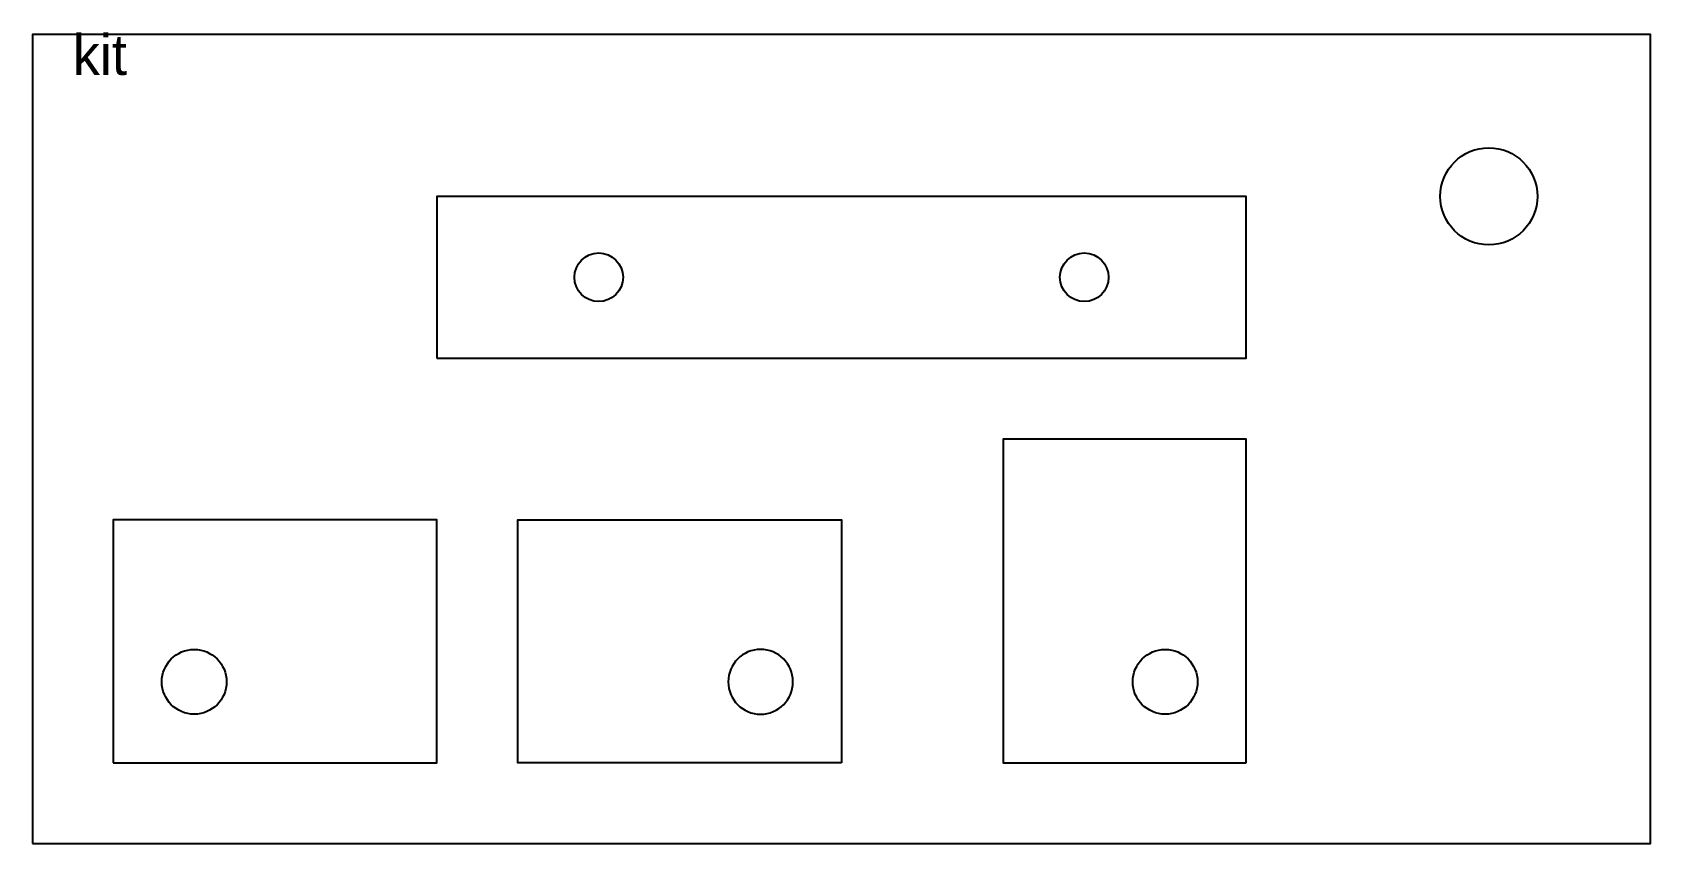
# Model space of a CAD drawing. Header units: millimetres. Extents: x 0 to 200, y 0 to 100.
import ezdxf

# ---------------------------------------------------------------- set-up
doc = ezdxf.new("R2010")
doc.units = ezdxf.units.MM
for name, color, linetype in [('BASE', 7, 'Continuous'), ('NOTES', 7, 'Continuous'), ('PARTS', 7, 'Continuous')]:
    doc.layers.add(name, color=color, linetype=linetype)

# ---------------------------------------------------------------- blocks, each defined once
blk = doc.blocks.new('BRACKET')
blk.add_lwpolyline([(0, 0), (40, 0), (40, 30), (0, 30)], close=True)
blk.add_circle((10, 10), 4)
blk = doc.blocks.new('PIN')
blk.add_circle((0, 0), 3)
blk = doc.blocks.new('FRAME')
blk.add_lwpolyline([(0, 0), (100, 0), (100, 20), (0, 20)], close=True)
for p in [(20, 10), (80, 10)]:
    blk.add_blockref('PIN', p)

msp = doc.modelspace()

# ---------------------------------------------------------------- linework, layer by layer
at = {"layer": 'BASE'}
msp.add_lwpolyline([(0, 0), (200, 0), (200, 100), (0, 100)], close=True, dxfattribs=at)

# ---------------------------------------------------------------- block references
at = {"layer": 'PARTS', "xscale": 2, "yscale": 2, "zscale": 2}
msp.add_blockref('PIN', (180, 80), dxfattribs=at)
at = {"layer": 'PARTS'}
for name, p in [('FRAME', (50, 60)), ('BRACKET', (10, 10))]:
    msp.add_blockref(name, p, dxfattribs=at)
at = {"layer": 'PARTS', "rotation": 90}
msp.add_blockref('BRACKET', (150, 10), dxfattribs=at)
at = {"layer": 'PARTS', "xscale": -1}
msp.add_blockref('BRACKET', (100, 10), dxfattribs=at)

# ---------------------------------------------------------------- texts
at = {"layer": 'NOTES'}
msp.add_text('kit', height=5, dxfattribs=at).set_placement((5, 95))

doc.saveas('drawing.dxf')
